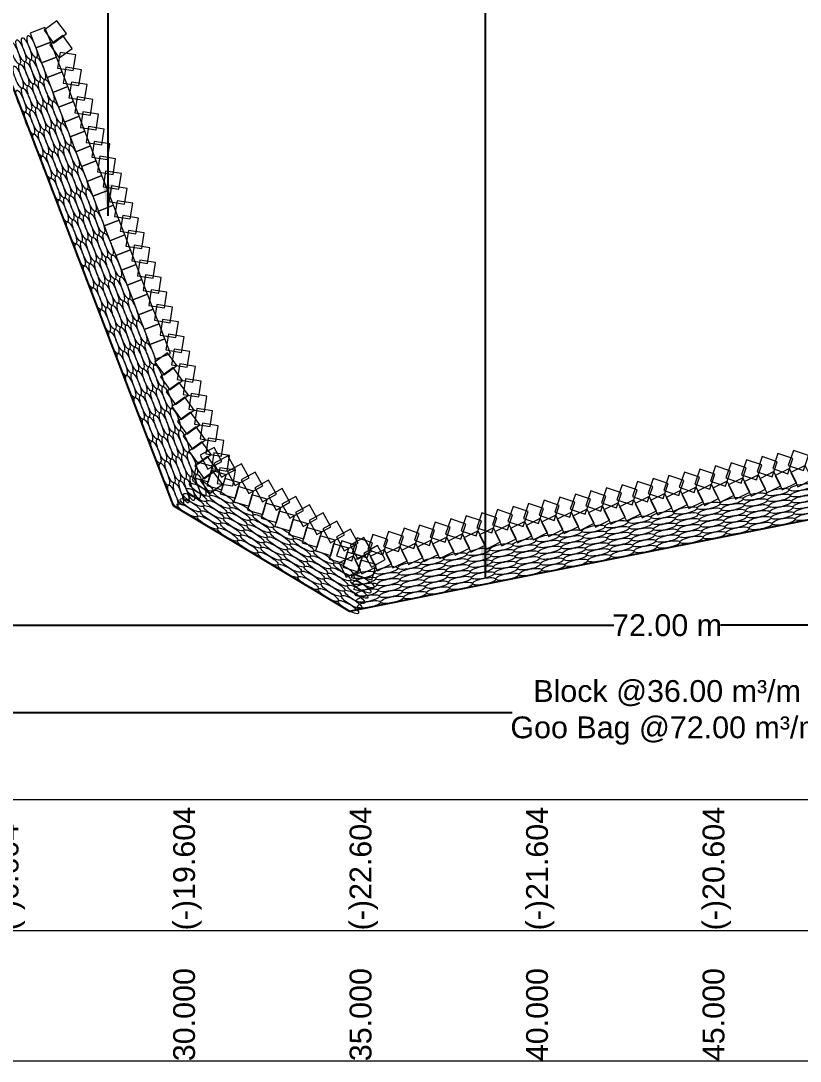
# Model space of a CAD drawing. Header units: inches. Extents: x 89000 to 215000, y -7071 to 0.
# Drawn here: x 163080 to 164869, y -3600 to -1213 of the extents above; entities that cross this region are included whole.
import ezdxf

# ---------------------------------------------------------------- set-up
doc = ezdxf.new("R2010")
doc.units = ezdxf.units.IN
doc.header["$LTSCALE"] = 7
doc.header["$MEASUREMENT"] = 0
for name, color, linetype, lineweight in [('Cross section Data Border', 7, 'Continuous', 9), ('Cross Section Labels', 7, 'Continuous', 9), ('Existing_Bed_Level for Xsection', 7, 'Continuous', 25), ('Long Section Labels', 7, 'Continuous', 9)]:
    doc.layers.add(name, color=color, linetype=linetype, lineweight=lineweight)
doc.styles.get("Standard").update_dxf_attribs({"font": 'arial.ttf'})
doc.dimstyles.new('Appron Lebeling Style', dxfattribs={"dimtxt": 50, "dimasz": 50, "dimexe": 0.18, "dimexo": 0.0625, "dimgap": 0.09, "dimtad": 0, "dimtih": 1, "dimtoh": 1, "dimdec": 4, "dimzin": 0, "dimdsep": 46, "dimtxsty": 'Standard', "dimcen": 0.09, "dimse1": 1, "dimse2": 1, "dimadec": 0, "dimazin": 0, "dimtfac": 1, "dimtdec": 4, "dimtofl": 0, "dimtmove": 0, "dimatfit": 3, "dimfxl": 1, "dimtolj": 1, "dimtzin": 0, "dimarcsym": 0})
doc.dimstyles.get("Standard").update_dxf_attribs({"dimtxt": 0.18, "dimasz": 0.18, "dimexe": 0.18, "dimexo": 0.0625, "dimgap": 0.09, "dimtad": 0, "dimtih": 1, "dimtoh": 1, "dimdec": 4, "dimzin": 0, "dimdsep": 46, "dimtxsty": 'Standard', "dimcen": 0.09, "dimadec": 0, "dimazin": 0, "dimtfac": 1, "dimtdec": 4, "dimtofl": 0, "dimtmove": 0, "dimatfit": 3, "dimfxl": 1, "dimtolj": 1, "dimtzin": 0, "dimarcsym": 0})

# ---------------------------------------------------------------- blocks, each defined once
blk = doc.blocks.new('*D3')
at = {"layer": 'Cross Section Labels', "color": 0, "lineweight": -2, "transparency": 16777216}
for p, q in [((162246.4, -2600.1), (164441.1, -2600.1)), ((166880.6, -2600.1), (164685.8, -2600.1))]:
    blk.add_line(p, q, dxfattribs=at)
at = {"layer": 'Cross Section Labels', "color": 0, "transparency": 16777216}
for points in [[(162246.4, -2591.7), (162246.4, -2608.4), (162196.4, -2600.1)], [(166880.6, -2591.7), (166880.6, -2608.4), (166930.6, -2600.1)]]:
    blk.add_solid(points, dxfattribs=at)
at = {"layer": 'Defpoints', "color": 0, "transparency": 16777216}
for p in [(162196.4, -690.1), (166930.6, -1745.8), (166930.6, -2600.1)]:
    blk.add_point(p, dxfattribs=at)
at = {"layer": 'Cross Section Labels', "color": 0, "transparency": 16777216, "insert": (164563.5, -2600.1), "char_height": 50, "attachment_point": 5}
blk.add_mtext('\\A1;72.00 m', dxfattribs=at)
blk = doc.blocks.new('*D4')
at = {"layer": 'Cross Section Labels', "color": 0, "lineweight": -2, "transparency": 16777216}
for p, q in [((162246.4, -2800.1), (164207.8, -2800.1)), ((166880.6, -2800.1), (164919.1, -2800.1))]:
    blk.add_line(p, q, dxfattribs=at)
at = {"layer": 'Cross Section Labels', "color": 0, "transparency": 16777216}
for points in [[(162246.4, -2791.7), (162246.4, -2808.4), (162196.4, -2800.1)], [(166880.6, -2791.7), (166880.6, -2808.4), (166930.6, -2800.1)]]:
    blk.add_solid(points, dxfattribs=at)
at = {"layer": 'Defpoints', "color": 0, "transparency": 16777216}
for p in [(162196.4, -690.1), (166930.6, -1745.8), (166930.6, -2800.1)]:
    blk.add_point(p, dxfattribs=at)
at = {"layer": 'Cross Section Labels', "color": 0, "transparency": 16777216, "insert": (164563.5, -2800.1), "char_height": 50, "attachment_point": 5}
blk.add_mtext('\\A1;Block @36.00 m³/m ^JGoo Bag @72.00 m³/m ', dxfattribs=at)

msp = doc.modelspace()

# ---------------------------------------------------------------- linework, layer by layer
at = {"layer": 'Cross section Data Border'}
msp.add_lwpolyline([(160100, -3000.076), (169200, -3000.076), (169200, -3600.076), (160100, -3600.076)], close=True, dxfattribs=at)
msp.add_lwpolyline([(160100, -3300.076), (169200, -3300.076)], dxfattribs=at)
at = {"layer": 'Existing_Bed_Level for Xsection'}
msp.add_lwpolyline([(161000, -668.55), (161162, -591.6), (161283.5, -510.6), (161486, -401.25), (161712.8, -411.78), (161891, -479.01), (162012.5, -543), (162215, -705), (162620, -907.5), (163025, -1272), (163430, -2325), (163835, -2568), (164240, -2487), (164645, -2406), (165050, -2325), (165860, -2073.576), (166265, -1919.676), (166670, -1790.076), (167480, -1652.376), (168290, -1547.076), (169100, -1409.376)], dxfattribs=at)
at = {"layer": 'Long Section Labels'}
for points in [[(163184.8111, -1242.86301), (163163.36112, -1213.39268), (163133.89078, -1234.84266), (163155.34077, -1264.313)], [(163148.88311, -1262.40546), (163135.79833, -1228.38501), (163101.77788, -1241.4698), (163114.86267, -1275.49024)], [(163161.9679, -1296.4259), (163148.88311, -1262.40546), (163114.86267, -1275.49024), (163127.94745, -1309.51069)], [(163197.89589, -1276.88346), (163176.4459, -1247.41313), (163146.97557, -1268.86311), (163168.42556, -1298.33345)], [(163200.69624, -1327.72636), (163206.35315, -1291.71801), (163170.34479, -1286.0611), (163164.68789, -1322.06946)], [(163175.05269, -1330.44635), (163161.9679, -1296.4259), (163127.94745, -1309.51069), (163141.03224, -1343.53114)], [(163188.13748, -1364.4668), (163175.05269, -1330.44635), (163141.03224, -1343.53114), (163154.11703, -1377.55158)], [(163213.78103, -1361.74681), (163219.43794, -1325.73845), (163183.42958, -1320.08155), (163177.77267, -1356.08991)], [(163226.86582, -1395.76726), (163232.52272, -1359.7589), (163196.51437, -1354.102), (163190.85746, -1390.11035)], [(163201.22226, -1398.48724), (163188.13748, -1364.4668), (163154.11703, -1377.55158), (163167.20182, -1411.57203)], [(163214.30705, -1432.50769), (163201.22226, -1398.48724), (163167.20182, -1411.57203), (163180.2866, -1445.59248)], [(163239.95061, -1429.78771), (163245.60751, -1393.77935), (163209.59915, -1388.12244), (163203.94225, -1424.1308)], [(163253.03539, -1463.80815), (163258.6923, -1427.7998), (163222.68394, -1422.14289), (163217.02704, -1458.15125)], [(163227.39184, -1466.52814), (163214.30705, -1432.50769), (163180.2866, -1445.59248), (163193.37139, -1479.61293)], [(163240.47663, -1500.54859), (163227.39184, -1466.52814), (163193.37139, -1479.61293), (163206.45618, -1513.63337)], [(163266.12018, -1497.8286), (163271.77709, -1461.82024), (163235.76873, -1456.16334), (163230.11182, -1492.1717)], [(163253.56141, -1534.56903), (163240.47663, -1500.54859), (163206.45618, -1513.63337), (163219.54097, -1547.65382)], [(163279.20497, -1531.84905), (163284.86187, -1495.84069), (163248.85352, -1490.18378), (163243.19661, -1526.19214)], [(163292.28976, -1565.8695), (163297.94666, -1529.86114), (163261.9383, -1524.20423), (163256.2814, -1560.21259)], [(163266.6462, -1568.58948), (163253.56141, -1534.56903), (163219.54097, -1547.65382), (163232.62575, -1581.67427)], [(163279.73099, -1602.60993), (163266.6462, -1568.58948), (163232.62575, -1581.67427), (163245.71054, -1615.69472)], [(163305.37454, -1599.88994), (163311.03145, -1563.88158), (163275.02309, -1558.22468), (163269.36619, -1594.23304)], [(163318.45933, -1633.91039), (163324.11624, -1597.90203), (163288.10788, -1592.24513), (163282.45097, -1628.25349)], [(163292.81577, -1636.63038), (163279.73099, -1602.60993), (163245.71054, -1615.69472), (163258.79533, -1649.71516)], [(163305.90056, -1670.65082), (163292.81577, -1636.63038), (163258.79533, -1649.71516), (163271.88011, -1683.73561)], [(163331.54412, -1667.93084), (163337.20102, -1631.92248), (163301.19267, -1626.26557), (163295.53576, -1662.27393)], [(163318.98535, -1704.67127), (163305.90056, -1670.65082), (163271.88011, -1683.73561), (163284.9649, -1717.75606)], [(163344.62891, -1701.95129), (163350.28581, -1665.94293), (163314.27745, -1660.28602), (163308.62055, -1696.29438)], [(163357.71369, -1735.97173), (163363.3706, -1699.96337), (163327.36224, -1694.30647), (163321.70533, -1730.31483)], [(163332.07014, -1738.69172), (163318.98535, -1704.67127), (163284.9649, -1717.75606), (163298.04969, -1751.77651)], [(163345.15492, -1772.71217), (163332.07014, -1738.69172), (163298.04969, -1751.77651), (163311.13448, -1785.79695)], [(163370.79848, -1769.99218), (163376.45539, -1733.98382), (163340.44703, -1728.32692), (163334.79012, -1764.33527)], [(163383.88327, -1804.01263), (163389.54017, -1768.00427), (163353.53182, -1762.34736), (163347.87491, -1798.35572)], [(163358.23971, -1806.73261), (163345.15492, -1772.71217), (163311.13448, -1785.79695), (163324.21926, -1819.8174)], [(163371.3245, -1840.75306), (163358.23971, -1806.73261), (163324.21926, -1819.8174), (163337.30405, -1853.83785)], [(163396.96806, -1838.03308), (163402.62496, -1802.02472), (163366.6166, -1796.36781), (163360.9597, -1832.37617)], [(163410.05284, -1872.05352), (163415.70975, -1836.04516), (163379.70139, -1830.38826), (163374.04448, -1866.39662)], [(163384.40929, -1874.77351), (163371.3245, -1840.75306), (163337.30405, -1853.83785), (163350.38884, -1887.8583)], [(163397.49407, -1908.79395), (163384.40929, -1874.77351), (163350.38884, -1887.8583), (163363.47363, -1921.87874)], [(163423.13763, -1906.07397), (163428.79454, -1870.06561), (163392.78618, -1864.40871), (163387.12927, -1900.41706)], [(163410.57886, -1942.8144), (163397.49407, -1908.79395), (163363.47363, -1921.87874), (163376.55841, -1955.89919)], [(163436.22242, -1940.09442), (163441.87932, -1904.08606), (163405.87096, -1898.42915), (163400.21406, -1934.43751)], [(163449.30721, -1974.11486), (163454.96411, -1938.10651), (163418.95575, -1932.4496), (163413.29885, -1968.45796)], [(163423.66365, -1976.83485), (163410.57886, -1942.8144), (163376.55841, -1955.89919), (163389.6432, -1989.91964)], [(163438.65598, -2004.39764), (163417.20599, -1974.92731), (163387.73566, -1996.37729), (163409.18565, -2025.84763)], [(163462.39199, -2008.13531), (163468.0489, -1972.12695), (163432.04054, -1966.47005), (163426.38363, -2002.47841)], [(163475.47678, -2042.15576), (163481.13369, -2006.1474), (163445.12533, -2000.49049), (163439.46842, -2036.49885)], [(163451.74077, -2038.41809), (163430.29078, -2008.94775), (163400.82045, -2030.39774), (163422.27043, -2059.86807)], [(163464.82555, -2072.43854), (163443.37557, -2042.9682), (163413.90523, -2064.41819), (163435.35522, -2093.88852)], [(163488.56157, -2076.17621), (163494.21847, -2040.16785), (163458.21011, -2034.51094), (163452.55321, -2070.5193)], [(163501.64636, -2110.19665), (163507.30326, -2074.18829), (163471.2949, -2068.53139), (163465.638, -2104.53975)], [(163477.91034, -2106.45898), (163456.46036, -2076.98865), (163426.99002, -2098.43864), (163448.44001, -2127.90897)], [(163490.99513, -2140.47943), (163469.54514, -2111.0091), (163440.07481, -2132.45908), (163461.5248, -2161.92942)], [(163514.73114, -2144.2171), (163520.38805, -2108.20874), (163484.37969, -2102.55184), (163478.72278, -2138.5602)], [(163504.07992, -2174.49988), (163482.62993, -2145.02954), (163453.1596, -2166.47953), (163474.60958, -2195.94986)], [(163527.81593, -2178.23755), (163533.47284, -2142.22919), (163497.46448, -2136.57228), (163491.80757, -2172.58064)], [(163540.90072, -2212.258), (163546.55762, -2176.24964), (163510.54926, -2170.59273), (163504.89236, -2206.60109)], [(163517.1647, -2208.52032), (163495.71472, -2179.04999), (163466.24438, -2200.49998), (163487.69437, -2229.97031)], [(163541.75038, -2224.1413), (163524.03982, -2192.28319), (163492.18172, -2209.99374), (163509.89227, -2241.85185)], [(163530.24949, -2242.54077), (163508.79951, -2213.07044), (163479.32917, -2234.52042), (163500.77916, -2263.99076)], [(163553.98551, -2246.27844), (163559.64241, -2210.27008), (163523.63405, -2204.61318), (163517.97715, -2240.62154)], [(163573.00599, -2242.89467), (163555.29544, -2211.03656), (163523.43734, -2228.74712), (163541.14789, -2260.60522)], [(164816.39508, -2224.88888), (164781.86026, -2213.2292), (164770.20057, -2247.76403), (164804.7354, -2259.42371)], [(164852.13725, -2217.74045), (164817.60242, -2206.08077), (164805.94274, -2240.6156), (164840.47757, -2252.27528)], [(164887.87941, -2210.59202), (164853.34459, -2198.93234), (164841.68491, -2233.46716), (164876.21973, -2245.12685)], [(163520.74474, -2235.80886), (163485.6984, -2225.79107), (163475.68061, -2260.83742), (163510.72696, -2270.8552)], [(163567.07029, -2280.29889), (163572.7272, -2244.29053), (163536.71884, -2238.63363), (163531.06193, -2274.64199)], [(163604.26161, -2261.64804), (163586.55106, -2229.78993), (163554.69295, -2247.50049), (163572.40351, -2279.35859)], [(164673.42642, -2253.48262), (164638.89159, -2241.82294), (164627.23191, -2276.35776), (164661.76674, -2288.01744)], [(164709.16859, -2246.33418), (164674.63376, -2234.6745), (164662.97408, -2269.20933), (164697.5089, -2280.86901)], [(164744.91075, -2239.18575), (164710.37592, -2227.52607), (164698.71624, -2262.0609), (164733.25107, -2273.72058)], [(164780.65292, -2232.03732), (164746.11809, -2220.37764), (164734.45841, -2254.91246), (164768.99324, -2266.57215)], [(164844.44279, -2240.50366), (164811.7719, -2256.66583), (164827.93407, -2289.33672), (164860.60495, -2273.17455)], [(164880.18496, -2233.35523), (164847.51407, -2249.51739), (164863.67623, -2282.18828), (164896.34712, -2266.02612)], [(163543.33428, -2276.56122), (163521.88429, -2247.09089), (163492.41396, -2268.54087), (163513.86395, -2298.01121)], [(163552.00036, -2254.56223), (163516.95401, -2244.54444), (163506.93623, -2279.59079), (163541.98258, -2289.60857)], [(163583.25598, -2273.3156), (163548.20963, -2263.29781), (163538.19185, -2298.34416), (163573.23819, -2308.36195)], [(163635.51723, -2280.40141), (163617.80668, -2248.5433), (163585.94857, -2266.25386), (163603.65912, -2298.11196)], [(163666.77285, -2299.15478), (163649.06229, -2267.29667), (163617.20419, -2285.00723), (163634.91474, -2316.86533)], [(164566.19992, -2274.92792), (164531.6651, -2263.26823), (164520.00541, -2297.80306), (164554.54024, -2309.46274)], [(164601.94209, -2267.77948), (164567.40726, -2256.1198), (164555.74758, -2290.65463), (164590.28241, -2302.31431)], [(164637.68426, -2260.63105), (164603.14943, -2248.97137), (164591.48975, -2283.5062), (164626.02457, -2295.16588)], [(164737.21629, -2261.94896), (164704.5454, -2278.11113), (164720.70757, -2310.78202), (164753.37846, -2294.61985)], [(164772.95846, -2254.80053), (164740.28757, -2270.96269), (164756.44973, -2303.63358), (164789.12062, -2287.47142)], [(164808.70062, -2247.6521), (164776.02974, -2263.81426), (164792.1919, -2296.48515), (164824.86279, -2280.32299)], [(163614.5116, -2292.06897), (163579.46525, -2282.05118), (163569.44746, -2317.09753), (163604.49381, -2327.11532)], [(163698.02846, -2317.90815), (163680.31791, -2286.05004), (163648.45981, -2303.7606), (163666.17036, -2335.6187)], [(164458.97343, -2296.37322), (164424.4386, -2284.71353), (164412.77892, -2319.24836), (164447.31375, -2330.90804)], [(164494.71559, -2289.22478), (164460.18077, -2277.5651), (164448.52108, -2312.09993), (164483.05591, -2323.75961)], [(164530.45776, -2282.07635), (164495.92293, -2270.41667), (164484.26325, -2304.9515), (164518.79808, -2316.61118)], [(164594.24763, -2290.5427), (164561.57674, -2306.70486), (164577.73891, -2339.37575), (164610.40979, -2323.21358)], [(164629.9898, -2283.39426), (164597.31891, -2299.55643), (164613.48107, -2332.22731), (164646.15196, -2316.06515)], [(164665.73196, -2276.24583), (164633.06107, -2292.40799), (164649.22324, -2325.07888), (164681.89413, -2308.91672)], [(164701.47413, -2269.0974), (164668.80324, -2285.25956), (164684.9654, -2317.93045), (164717.63629, -2301.76828)], [(163645.76721, -2310.82234), (163610.72087, -2300.80455), (163600.70308, -2335.8509), (163635.74943, -2345.86869)], [(163729.28408, -2336.66152), (163711.57353, -2304.80341), (163679.71542, -2322.51397), (163697.42598, -2354.37207)], [(164316.00476, -2324.96695), (164281.46994, -2313.30727), (164269.81026, -2347.84209), (164304.34508, -2359.50178)], [(164351.74693, -2317.81851), (164317.2121, -2306.15883), (164305.55242, -2340.69366), (164340.08725, -2352.35334)], [(164387.4891, -2310.67008), (164352.95427, -2299.0104), (164341.29459, -2333.54523), (164375.82941, -2345.20491)], [(164423.23126, -2303.52165), (164388.69643, -2291.86197), (164377.03675, -2326.39679), (164411.57158, -2338.05648)], [(164487.02113, -2311.98799), (164454.35025, -2328.15016), (164470.51241, -2360.82105), (164503.1833, -2344.65888)], [(164522.7633, -2304.83956), (164490.09241, -2321.00173), (164506.25457, -2353.67261), (164538.92546, -2337.51045)], [(164558.50546, -2297.69113), (164525.83458, -2313.85329), (164541.99674, -2346.52418), (164574.66763, -2330.36202)], [(163677.02283, -2329.57571), (163641.97648, -2319.55792), (163631.9587, -2354.60427), (163667.00505, -2364.62206)], [(163708.27845, -2348.32908), (163673.2321, -2338.31129), (163663.21431, -2373.35764), (163698.26066, -2383.37543)], [(163760.5397, -2355.41489), (163742.82914, -2323.55678), (163710.97104, -2341.26734), (163728.68159, -2373.12544)], [(164208.77827, -2346.41225), (164174.24344, -2334.75257), (164162.58376, -2369.28739), (164197.11859, -2380.94708)], [(164244.52043, -2339.26381), (164209.98561, -2327.60413), (164198.32592, -2362.13896), (164232.86075, -2373.79864)], [(164280.2626, -2332.11538), (164245.72777, -2320.4557), (164234.06809, -2354.99053), (164268.60292, -2366.65021)], [(164379.79464, -2333.43329), (164347.12375, -2349.59546), (164363.28591, -2382.26635), (164395.9568, -2366.10418)], [(164415.5368, -2326.28486), (164382.86591, -2342.44703), (164399.02808, -2375.11791), (164431.69897, -2358.95575)], [(164451.27897, -2319.13643), (164418.60808, -2335.29859), (164434.77024, -2367.96948), (164467.44113, -2351.80732)], [(163739.53406, -2367.08245), (163704.48772, -2357.06466), (163694.46993, -2392.11101), (163729.51628, -2402.1288)], [(163791.79531, -2374.16826), (163774.08476, -2342.31015), (163742.22666, -2360.02071), (163759.93721, -2391.87881)], [(163823.05093, -2392.92163), (163805.34038, -2361.06353), (163773.48227, -2378.77408), (163791.19283, -2410.63218)], [(164101.55177, -2367.85755), (164067.01694, -2356.19787), (164055.35726, -2390.73269), (164089.89209, -2402.39237)], [(164137.29394, -2360.70911), (164102.75911, -2349.04943), (164091.09943, -2383.58426), (164125.63425, -2395.24394)], [(164173.0361, -2353.56068), (164138.50127, -2341.901), (164126.84159, -2376.43583), (164161.37642, -2388.09551)], [(164236.82597, -2362.02703), (164204.15509, -2378.18919), (164220.31725, -2410.86008), (164252.98814, -2394.69792)], [(164272.56814, -2354.87859), (164239.89725, -2371.04076), (164256.05942, -2403.71165), (164288.7303, -2387.54948)], [(164308.31031, -2347.73016), (164275.63942, -2363.89232), (164291.80158, -2396.56321), (164324.47247, -2380.40105)], [(164344.05247, -2340.58173), (164311.38158, -2356.74389), (164327.54375, -2389.41478), (164360.21463, -2373.25262)], [(163770.78968, -2385.83582), (163735.74333, -2375.81803), (163725.72555, -2410.86438), (163760.7719, -2420.88217)], [(163854.30655, -2411.675), (163836.596, -2379.8169), (163804.73789, -2397.52745), (163822.44844, -2429.38555)], [(163958.58311, -2396.45128), (163924.04828, -2384.7916), (163912.3886, -2419.32643), (163946.92343, -2430.98611)], [(163994.32527, -2389.30285), (163959.79045, -2377.64316), (163948.13076, -2412.17799), (163982.66559, -2423.83767)], [(164030.06744, -2382.15441), (163995.53261, -2370.49473), (163983.87293, -2405.02956), (164018.40776, -2416.68924)], [(164065.80961, -2375.00598), (164031.27478, -2363.3463), (164019.6151, -2397.88113), (164054.14992, -2409.54081)], [(164129.59948, -2383.47233), (164096.92859, -2399.63449), (164113.09075, -2432.30538), (164145.76164, -2416.14321)], [(164165.34164, -2376.32389), (164132.67075, -2392.48606), (164148.83292, -2425.15695), (164181.50381, -2408.99478)], [(164201.08381, -2369.17546), (164168.41292, -2385.33762), (164184.57508, -2418.00851), (164217.24597, -2401.84635)], [(163802.0453, -2404.58919), (163766.99895, -2394.5714), (163756.98117, -2429.61775), (163792.02751, -2439.63554)], [(163851.35661, -2417.89658), (163816.82178, -2406.2369), (163805.1621, -2440.77172), (163839.69693, -2452.43141)], [(163885.56217, -2430.42837), (163867.85161, -2398.57027), (163835.99351, -2416.28082), (163853.70406, -2448.13892)], [(163887.09878, -2410.74815), (163852.56395, -2399.08846), (163840.90427, -2433.62329), (163875.4391, -2445.28297)], [(163922.84094, -2403.59971), (163888.30612, -2391.94003), (163876.64643, -2426.47486), (163911.18126, -2438.13454)], [(164022.37298, -2404.91763), (163989.70209, -2421.07979), (164005.86426, -2453.75068), (164038.53514, -2437.58851)], [(164058.11515, -2397.76919), (164025.44426, -2413.93136), (164041.60642, -2446.60224), (164074.27731, -2430.44008)], [(164093.85731, -2390.62076), (164061.18642, -2406.78292), (164077.34859, -2439.45381), (164110.01948, -2423.29165)], [(163833.30092, -2423.34256), (163798.25457, -2413.32477), (163788.23678, -2448.37112), (163823.28313, -2458.38891)], [(163864.55653, -2442.09593), (163829.51019, -2432.07815), (163819.4924, -2467.12449), (163854.53875, -2477.14228)], [(163879.40432, -2433.51136), (163846.73343, -2449.67352), (163862.89559, -2482.34441), (163895.56648, -2466.18225)], [(163916.81778, -2449.18174), (163899.10723, -2417.32364), (163867.24913, -2435.03419), (163884.95968, -2466.89229)], [(163915.14648, -2426.36292), (163882.4756, -2442.52509), (163898.63776, -2475.19598), (163931.30865, -2459.03381)], [(163950.88865, -2419.21449), (163918.21776, -2435.37666), (163934.37992, -2468.04754), (163967.05081, -2451.88538)], [(163986.63081, -2412.06606), (163953.95993, -2428.22822), (163970.12209, -2460.89911), (164002.79298, -2444.73695)], [(163843.66215, -2440.65979), (163810.99126, -2456.82196), (163827.15343, -2489.49284), (163859.82432, -2473.33068)], [(163895.81215, -2460.8493), (163860.7658, -2450.83152), (163850.74802, -2485.87786), (163885.79437, -2495.89565)]]:
    msp.add_lwpolyline(points, close=True, dxfattribs=at)
for centre, major_axis in [((163067.8214, -1287.43869), (9.67693, -25.16001)), ((163080.67357, -1282.49555), (9.67693, -25.16001)), ((163093.52574, -1277.55241), (9.67693, -25.16001)), ((163106.37791, -1272.60926), (9.67693, -25.16001)), ((163087.17526, -1337.75871), (9.67693, -25.16001)), ((163100.02742, -1332.81557), (9.67693, -25.16001)), ((163112.87959, -1327.87243), (9.67693, -25.16001)), ((163125.73176, -1322.92929), (9.67693, -25.16001)), ((163074.32309, -1342.70185), (9.67693, -25.16001)), ((163119.38128, -1383.13559), (9.67693, -25.16001)), ((163132.23345, -1378.19245), (9.67693, -25.16001)), ((163145.08562, -1373.24931), (9.67693, -25.16001)), ((163080.82477, -1397.96502), (9.67693, -25.16001)), ((163093.67694, -1393.02187), (9.67693, -25.16001)), ((163106.52911, -1388.07873), (9.67693, -25.16001)), ((163138.73513, -1433.45561), (9.67693, -25.16001)), ((163151.5873, -1428.51247), (9.67693, -25.16001)), ((163164.43947, -1423.56933), (9.67693, -25.16001)), ((163100.17863, -1448.28504), (9.67693, -25.16001)), ((163113.0308, -1443.3419), (9.67693, -25.16001)), ((163125.88296, -1438.39875), (9.67693, -25.16001)), ((163170.94116, -1478.83249), (9.67693, -25.16001)), ((163183.79333, -1473.88935), (9.67693, -25.16001)), ((163119.53248, -1498.60506), (9.67693, -25.16001)), ((163132.38465, -1493.66192), (9.67693, -25.16001)), ((163145.23682, -1488.71878), (9.67693, -25.16001)), ((163158.08899, -1483.77563), (9.67693, -25.16001)), ((163190.29501, -1529.15251), (9.67693, -25.16001)), ((163203.14718, -1524.20937), (9.67693, -25.16001)), ((163138.88634, -1548.92508), (9.67693, -25.16001)), ((163151.7385, -1543.98194), (9.67693, -25.16001)), ((163164.59067, -1539.0388), (9.67693, -25.16001)), ((163177.44284, -1534.09566), (9.67693, -25.16001)), ((163222.50103, -1574.52939), (9.67693, -25.16001)), ((163158.24019, -1599.2451), (9.67693, -25.16001)), ((163171.09236, -1594.30196), (9.67693, -25.16001)), ((163183.94453, -1589.35882), (9.67693, -25.16001)), ((163196.7967, -1584.41568), (9.67693, -25.16001)), ((163209.64887, -1579.47254), (9.67693, -25.16001)), ((163241.85489, -1624.84942), (9.67693, -25.16001)), ((163190.44621, -1644.62198), (9.67693, -25.16001)), ((163203.29838, -1639.67884), (9.67693, -25.16001)), ((163216.15055, -1634.7357), (9.67693, -25.16001)), ((163229.00272, -1629.79256), (9.67693, -25.16001)), ((163177.59404, -1649.56512), (9.67693, -25.16001)), ((163209.80007, -1694.942), (9.67693, -25.16001)), ((163222.65224, -1689.99886), (9.67693, -25.16001)), ((163235.50441, -1685.05572), (9.67693, -25.16001)), ((163248.35657, -1680.11258), (9.67693, -25.16001)), ((163261.20874, -1675.16944), (9.67693, -25.16001)), ((163196.9479, -1699.88515), (9.67693, -25.16001)), ((163242.00609, -1740.31888), (9.67693, -25.16001)), ((163254.85826, -1735.37574), (9.67693, -25.16001)), ((163267.71043, -1730.4326), (9.67693, -25.16001)), ((163280.5626, -1725.48946), (9.67693, -25.16001)), ((163216.30175, -1750.20517), (9.67693, -25.16001)), ((163229.15392, -1745.26203), (9.67693, -25.16001)), ((163261.35995, -1790.63891), (9.67693, -25.16001)), ((163274.21211, -1785.69576), (9.67693, -25.16001)), ((163287.06428, -1780.75262), (9.67693, -25.16001)), ((163299.91645, -1775.80948), (9.67693, -25.16001)), ((163235.65561, -1800.52519), (9.67693, -25.16001)), ((163248.50778, -1795.58205), (9.67693, -25.16001)), ((163293.56597, -1836.01579), (9.67693, -25.16001)), ((163306.41814, -1831.07264), (9.67693, -25.16001)), ((163319.27031, -1826.1295), (9.67693, -25.16001)), ((163255.00946, -1850.84521), (9.67693, -25.16001)), ((163267.86163, -1845.90207), (9.67693, -25.16001)), ((163280.7138, -1840.95893), (9.67693, -25.16001)), ((163312.91982, -1886.33581), (9.67693, -25.16001)), ((163325.77199, -1881.39267), (9.67693, -25.16001)), ((163338.62416, -1876.44952), (9.67693, -25.16001)), ((163274.36332, -1901.16523), (9.67693, -25.16001)), ((163287.21549, -1896.22209), (9.67693, -25.16001)), ((163300.06765, -1891.27895), (9.67693, -25.16001)), ((163345.12585, -1931.71269), (9.67693, -25.16001)), ((163357.97802, -1926.76955), (9.67693, -25.16001)), ((163293.71717, -1951.48525), (9.67693, -25.16001)), ((163306.56934, -1946.54211), (9.67693, -25.16001)), ((163319.42151, -1941.59897), (9.67693, -25.16001)), ((163332.27368, -1936.65583), (9.67693, -25.16001)), ((163364.4797, -1982.03271), (9.67693, -25.16001)), ((163377.33187, -1977.08957), (9.67693, -25.16001)), ((163313.07103, -2001.80528), (9.67693, -25.16001)), ((163325.92319, -1996.86213), (9.67693, -25.16001)), ((163338.77536, -1991.91899), (9.67693, -25.16001)), ((163351.62753, -1986.97585), (9.67693, -25.16001)), ((163396.68573, -2027.40959), (9.67693, -25.16001)), ((163332.42488, -2052.1253), (9.67693, -25.16001)), ((163345.27705, -2047.18216), (9.67693, -25.16001)), ((163358.12922, -2042.23901), (9.67693, -25.16001)), ((163370.98139, -2037.29587), (9.67693, -25.16001)), ((163383.83356, -2032.35273), (9.67693, -25.16001)), ((163416.03958, -2077.72961), (9.67693, -25.16001)), ((163351.77873, -2102.44532), (9.67693, -25.16001)), ((163364.6309, -2097.50218), (9.67693, -25.16001)), ((163377.48307, -2092.55904), (9.67693, -25.16001)), ((163390.33524, -2087.61589), (9.67693, -25.16001)), ((163403.18741, -2082.67275), (9.67693, -25.16001)), ((163383.98476, -2147.8222), (9.67693, -25.16001)), ((163396.83693, -2142.87906), (9.67693, -25.16001)), ((163409.6891, -2137.93592), (9.67693, -25.16001)), ((163422.54127, -2132.99277), (9.67693, -25.16001)), ((163435.39343, -2128.04963), (9.67693, -25.16001)), ((163371.13259, -2152.76534), (9.67693, -25.16001)), ((163403.33861, -2198.14222), (9.67693, -25.16001)), ((163416.19078, -2193.19908), (9.67693, -25.16001)), ((163429.04295, -2188.25594), (9.67693, -25.16001)), ((163441.89512, -2183.3128), (9.67693, -25.16001)), ((163454.74729, -2178.36965), (9.67693, -25.16001)), ((163390.48644, -2203.08536), (9.67693, -25.16001)), ((163435.54464, -2243.5191), (9.67693, -25.16001)), ((163448.39681, -2238.57596), (9.67693, -25.16001)), ((163461.24897, -2233.63282), (9.67693, -25.16001)), ((163474.10114, -2228.68968), (9.67693, -25.16001)), ((163409.8403, -2253.40538), (9.67693, -25.16001)), ((163422.69247, -2248.46224), (9.67693, -25.16001)), ((163454.89849, -2293.83912), (9.67693, -25.16001)), ((163467.75066, -2288.89598), (9.67693, -25.16001)), ((163480.60283, -2283.95284), (9.67693, -25.16001)), ((163497.92096, -2277.43115), (23.11527, -13.86916)), ((163493.455, -2279.0097), (9.67693, -25.16001)), ((163429.19415, -2303.72541), (9.67693, -25.16001)), ((163442.04632, -2298.78226), (9.67693, -25.16001)), ((163483.75175, -2301.0465), (23.11527, -13.86916)), ((163490.83635, -2289.23882), (23.11527, -13.86916)), ((163544.15149, -2305.16947), (23.11527, -13.86916)), ((164817.52307, -2294.26054), (26.43332, 5.28666)), ((164870.38971, -2283.68721), (26.43332, 5.28666)), ((164873.09023, -2297.18981), (26.43332, 5.28666)), ((163469.58253, -2324.66186), (23.11527, -13.86916)), ((163476.66714, -2312.85418), (23.11527, -13.86916)), ((163529.98228, -2328.78482), (23.11527, -13.86916)), ((163537.06688, -2316.97714), (23.11527, -13.86916)), ((164711.78981, -2315.40719), (26.43332, 5.28666)), ((164764.65644, -2304.83386), (26.43332, 5.28666)), ((164767.35696, -2318.33646), (26.43332, 5.28666)), ((164820.22359, -2307.76313), (26.43332, 5.28666)), ((164822.92411, -2321.26573), (26.43332, 5.28666)), ((164875.79075, -2310.6924), (26.43332, 5.28666)), ((164878.49127, -2324.195), (26.43332, 5.28666)), ((163462.49793, -2336.46954), (23.11527, -13.86916)), ((163515.81306, -2352.40018), (23.11527, -13.86916)), ((163522.89767, -2340.5925), (23.11527, -13.86916)), ((163583.29741, -2344.71546), (23.11527, -13.86916)), ((163590.38202, -2332.90778), (23.11527, -13.86916)), ((164553.1899, -2347.12717), (26.43332, 5.28666)), ((164606.05654, -2336.55384), (26.43332, 5.28666)), ((164658.92317, -2325.98052), (26.43332, 5.28666)), ((164661.62369, -2339.48311), (26.43332, 5.28666)), ((164714.49032, -2328.90979), (26.43332, 5.28666)), ((164717.19084, -2342.41238), (26.43332, 5.28666)), ((164770.05748, -2331.83906), (26.43332, 5.28666)), ((164772.758, -2345.34165), (26.43332, 5.28666)), ((164825.62463, -2334.76832), (26.43332, 5.28666)), ((164828.32515, -2348.27092), (26.43332, 5.28666)), ((164881.19179, -2337.69759), (26.43332, 5.28666)), ((163508.72846, -2364.20785), (23.11527, -13.86916)), ((163569.1282, -2368.33082), (23.11527, -13.86916)), ((163576.21281, -2356.52314), (23.11527, -13.86916)), ((163629.52794, -2372.45378), (23.11527, -13.86916)), ((163636.61255, -2360.6461), (23.11527, -13.86916)), ((164447.45663, -2368.27382), (26.43332, 5.28666)), ((164500.32327, -2357.7005), (26.43332, 5.28666)), ((164503.02379, -2371.20309), (26.43332, 5.28666)), ((164555.89042, -2360.62977), (26.43332, 5.28666)), ((164608.75706, -2350.05644), (26.43332, 5.28666)), ((164611.45758, -2363.55904), (26.43332, 5.28666)), ((164664.32421, -2352.98571), (26.43332, 5.28666)), ((164667.02473, -2366.4883), (26.43332, 5.28666)), ((164719.89136, -2355.91498), (26.43332, 5.28666)), ((164722.59188, -2369.41757), (26.43332, 5.28666)), ((164775.45852, -2358.84425), (26.43332, 5.28666)), ((164778.15904, -2372.34684), (26.43332, 5.28666)), ((164831.02567, -2361.77352), (26.43332, 5.28666)), ((164883.8923, -2351.20019), (26.43332, 5.28666)), ((163554.95899, -2391.94617), (23.11527, -13.86916)), ((163562.04359, -2380.13849), (23.11527, -13.86916)), ((163615.35873, -2396.06914), (23.11527, -13.86916)), ((163622.44334, -2384.26146), (23.11527, -13.86916)), ((163675.75848, -2400.1921), (23.11527, -13.86916)), ((163682.84308, -2388.38442), (23.11527, -13.86916)), ((164341.72337, -2389.42048), (26.43332, 5.28666)), ((164394.59, -2378.84715), (26.43332, 5.28666)), ((164397.29052, -2392.34975), (26.43332, 5.28666)), ((164450.15715, -2381.77642), (26.43332, 5.28666)), ((164452.85767, -2395.27902), (26.43332, 5.28666)), ((164505.72431, -2384.70569), (26.43332, 5.28666)), ((164558.59094, -2374.13236), (26.43332, 5.28666)), ((164561.29146, -2387.63496), (26.43332, 5.28666)), ((164614.15809, -2377.06163), (26.43332, 5.28666)), ((164616.85861, -2390.56423), (26.43332, 5.28666)), ((164669.72525, -2379.9909), (26.43332, 5.28666)), ((164672.42577, -2393.4935), (26.43332, 5.28666)), ((164725.2924, -2382.92017), (26.43332, 5.28666)), ((163601.18952, -2419.68449), (23.11527, -13.86916)), ((163608.27412, -2407.87681), (23.11527, -13.86916)), ((163661.58926, -2423.80745), (23.11527, -13.86916)), ((163668.67387, -2411.99978), (23.11527, -13.86916)), ((163729.07361, -2416.12274), (23.11527, -13.86916)), ((164235.9901, -2410.56713), (26.43332, 5.28666)), ((164288.85673, -2399.99381), (26.43332, 5.28666)), ((164291.55725, -2413.4964), (26.43332, 5.28666)), ((164344.42388, -2402.92307), (26.43332, 5.28666)), ((164347.1244, -2416.42567), (26.43332, 5.28666)), ((164399.99104, -2405.85234), (26.43332, 5.28666)), ((164402.69156, -2419.35494), (26.43332, 5.28666)), ((164455.55819, -2408.78161), (26.43332, 5.28666)), ((164508.42483, -2398.20829), (26.43332, 5.28666)), ((164511.12535, -2411.71088), (26.43332, 5.28666)), ((164563.99198, -2401.13755), (26.43332, 5.28666)), ((164566.6925, -2414.64015), (26.43332, 5.28666)), ((164619.55913, -2404.06682), (26.43332, 5.28666)), ((163647.42005, -2447.42281), (23.11527, -13.86916)), ((163654.50466, -2435.61513), (23.11527, -13.86916)), ((163707.81979, -2451.54577), (23.11527, -13.86916)), ((163714.9044, -2439.73809), (23.11527, -13.86916)), ((163721.98901, -2427.93042), (23.11527, -13.86916)), ((163775.30414, -2443.86106), (23.11527, -13.86916)), ((164077.39019, -2442.28711), (26.43332, 5.28666)), ((164130.25683, -2431.71379), (26.43332, 5.28666)), ((164183.12346, -2421.14046), (26.43332, 5.28666)), ((164185.82398, -2434.64305), (26.43332, 5.28666)), ((164238.69062, -2424.06973), (26.43332, 5.28666)), ((164241.39114, -2437.57232), (26.43332, 5.28666)), ((164294.25777, -2426.999), (26.43332, 5.28666)), ((164296.95829, -2440.50159), (26.43332, 5.28666)), ((164349.82492, -2429.92827), (26.43332, 5.28666)), ((164352.52544, -2443.43086), (26.43332, 5.28666)), ((164405.39208, -2432.85754), (26.43332, 5.28666)), ((164458.25871, -2422.28421), (26.43332, 5.28666)), ((164460.95923, -2435.7868), (26.43332, 5.28666)), ((164513.82586, -2425.21348), (26.43332, 5.28666)), ((163693.65058, -2475.16113), (23.11527, -13.86916)), ((163700.73519, -2463.35345), (23.11527, -13.86916)), ((163761.13493, -2467.47641), (23.11527, -13.86916)), ((163768.21954, -2455.66873), (23.11527, -13.86916)), ((163821.53467, -2471.59938), (23.11527, -13.86916)), ((163971.65693, -2463.43377), (26.43332, 5.28666)), ((164024.52356, -2452.86044), (26.43332, 5.28666)), ((164027.22408, -2466.36304), (26.43332, 5.28666)), ((164080.09071, -2455.78971), (26.43332, 5.28666)), ((164132.95735, -2445.21638), (26.43332, 5.28666)), ((164135.65787, -2458.71898), (26.43332, 5.28666)), ((164188.5245, -2448.14565), (26.43332, 5.28666)), ((164191.22502, -2461.64825), (26.43332, 5.28666)), ((164244.09165, -2451.07492), (26.43332, 5.28666)), ((164246.79217, -2464.57752), (26.43332, 5.28666)), ((164299.65881, -2454.00419), (26.43332, 5.28666)), ((164302.35933, -2467.50678), (26.43332, 5.28666)), ((164355.22596, -2456.93346), (26.43332, 5.28666)), ((164408.0926, -2446.36013), (26.43332, 5.28666)), ((163746.96572, -2491.09177), (23.11527, -13.86916)), ((163754.05032, -2479.28409), (23.11527, -13.86916)), ((163807.36546, -2495.21473), (23.11527, -13.86916)), ((163814.45007, -2483.40705), (23.11527, -13.86916)), ((163865.92366, -2484.58042), (26.43332, 5.28666)), ((163918.79029, -2474.00709), (26.43332, 5.28666)), ((163921.49081, -2487.50969), (26.43332, 5.28666)), ((163974.35744, -2476.93636), (26.43332, 5.28666)), ((163977.05796, -2490.43896), (26.43332, 5.28666)), ((164029.9246, -2479.86563), (26.43332, 5.28666)), ((164082.79123, -2469.2923), (26.43332, 5.28666)), ((164085.49175, -2482.7949), (26.43332, 5.28666)), ((164138.35839, -2472.22157), (26.43332, 5.28666)), ((164141.05891, -2485.72417), (26.43332, 5.28666)), ((164193.92554, -2475.15084), (26.43332, 5.28666)), ((164196.62606, -2488.65344), (26.43332, 5.28666)), ((164249.49269, -2478.08011), (26.43332, 5.28666)), ((163739.88111, -2502.89945), (23.11527, -13.86916)), ((163793.19625, -2518.83009), (23.11527, -13.86916)), ((163800.28085, -2507.02241), (23.11527, -13.86916)), ((163853.59599, -2522.95305), (23.11527, -13.86916)), ((163860.6806, -2511.14537), (23.11527, -13.86916)), ((163868.62418, -2498.08302), (26.43332, 5.28666)), ((163867.7652, -2499.33769), (23.11527, -13.86916)), ((163871.3247, -2511.58561), (26.43332, 5.28666)), ((163924.19133, -2501.01229), (26.43332, 5.28666)), ((163926.89185, -2514.51488), (26.43332, 5.28666)), ((163979.75848, -2503.94155), (26.43332, 5.28666)), ((164032.62512, -2493.36823), (26.43332, 5.28666)), ((164035.32564, -2506.87082), (26.43332, 5.28666)), ((164088.19227, -2496.2975), (26.43332, 5.28666)), ((164090.89279, -2509.80009), (26.43332, 5.28666)), ((164143.75942, -2499.22677), (26.43332, 5.28666)), ((163786.11164, -2530.63776), (23.11527, -13.86916)), ((163839.42678, -2546.5684), (23.11527, -13.86916)), ((163846.51138, -2534.76073), (23.11527, -13.86916)), ((163874.02521, -2525.08821), (26.43332, 5.28666)), ((163876.72573, -2538.5908), (26.43332, 5.28666)), ((163929.59237, -2528.01748), (26.43332, 5.28666)), ((163982.459, -2517.44415), (26.43332, 5.28666)), ((163985.15952, -2530.94675), (26.43332, 5.28666)), ((164038.02616, -2520.37342), (26.43332, 5.28666)), ((163832.34217, -2558.37608), (23.11527, -13.86916)), ((163879.42625, -2552.0934), (26.43332, 5.28666)), ((163932.29289, -2541.52007), (26.43332, 5.28666))]:
    msp.add_ellipse(centre, major_axis=major_axis, ratio=0.255, dxfattribs=at)

# ---------------------------------------------------------------- texts
at = {"layer": 'Long Section Labels', "char_height": 50, "attachment_point": 1, "rotation": 90}
for s, insert in [('(-)19.604', (163430, -3300.076)), ('(-)19.604', (163430, -3300.076)), ('(-)22.604', (163835, -3300.076)), ('(-)21.604', (164240, -3300.076)), ('(-)20.604', (164645, -3300.076)), ('(-)6.604', (163025, -3300.076)), ('30.000', (163430, -3600.076)), ('35.000', (163835, -3600.076)), ('40.000', (164240, -3600.076)), ('45.000', (164645, -3600.076))]:
    msp.add_mtext(s, dxfattribs=dict(at, insert=insert))

# ---------------------------------------------------------------- dimensions: what is measured, and where the dimension line sits
at = {"layer": 'Cross Section Labels'}
for base, text, picture, middle in [((166930.55009, -2600.076), '72.00 m', '*D3', (164563.46004, -2600.076)), ((166930.55009, -2800.076), 'Block @36.00 m³/m ^JGoo Bag @72.00 m³/m ', '*D4', (164563.46004, -2800.076))]:
    dim = msp.add_linear_dim(base=base, p1=(162196.37, -690.096), p2=(166930.55009, -1745.78249), text=text, dimstyle='Appron Lebeling Style', dxfattribs=at)
    dim.commit()
    dim.dimension.update_dxf_attribs({"geometry": picture, "text_midpoint": middle})

# ---------------------------------------------------------------- leaders
at = {"layer": 'Cross Section Labels', "annotation_type": 0, "has_hookline": 1, "hookline_direction": 0}
for points, text_width in [([(163280.71496, -1660.81106), (163280.71496, -447.096), (163580.62496, -447.096)], 2510.77763), ([(164147.04135, -2491.84641), (164147.04135, -609.096), (164446.95135, -609.096)], 2340.17735)]:
    msp.add_leader(points, dimstyle='Standard', override={"dimasz": 72}, dxfattribs=dict(at, text_width=text_width))

doc.saveas('drawing.dxf')
